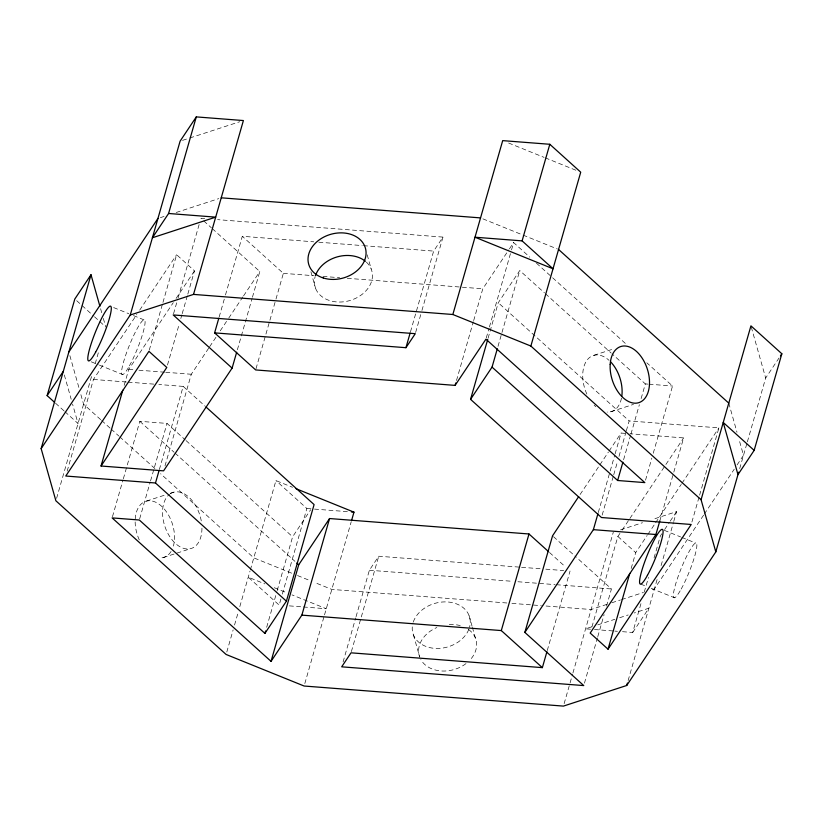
<?xml version="1.0" encoding="UTF-8"?>
<svg xmlns="http://www.w3.org/2000/svg" width="823" height="823" viewBox="0 0 823 823"><rect width="100%" height="100%" fill="white"/><g stroke="black" fill="none" stroke-linecap="round" stroke-linejoin="round"><path stroke-width="0.62" stroke-dasharray="4.12 3.09" d="M56.592 498.337L91.672 375.988M95.19 363.725L99.058 350.228M67.157 471.147L93.452 379.444L136.824 314.427M124.18 385.318L128.738 369.414L173.272 302.648M149.282 350.114L162.604 303.646M162.954 302.422L176.626 254.739L194.475 270.86L187.819 294.089M112.484 516.679L122.997 480.004M123.347 478.78L139.828 421.314L167.028 423.423L185.103 439.739M173.56 313.717L177.768 299.037M178.118 297.823L199.156 224.453M167.481 365.001L179.404 323.429M180.803 318.542L181.862 314.87M182.212 313.645L187.469 295.313M139.673 518.788L150.198 482.103M150.547 480.889L167.028 423.423M159.353 469.542L183.19 386.399L158.839 384.506M164.991 465.962L191.286 374.259L208.949 347.779M219.165 316.978L225.121 296.198M225.471 294.973L242.301 236.283L313.738 241.818M237.374 349.775L252.095 298.42M252.445 297.196L259.811 271.528L212.303 228.64M256.015 368.714L275.643 300.251M275.993 299.027L283.359 273.349L242.301 236.283M226.798 652.001L233.135 629.924M234.534 625.017L238.413 611.53M239.812 606.623L249.986 571.152M250.336 569.938L275.952 480.591L292.504 487.288M266.673 627.28L276.837 591.819M277.186 590.595L292.618 536.802L310.641 509.776M280.921 598.979L279.172 605.1L248.258 577.18L264.8 583.877M282.33 594.093L306.866 508.501L275.952 480.591M304.819 683.563L324.159 616.108M324.519 614.874L351.154 521.967M410.492 331.803L433.639 251.097L442.98 237.096L217.56 219.638M415.636 332.461L421.592 311.68M421.942 310.456L442.98 237.096M343.088 661.939L355.701 617.919M356.05 616.694L369.383 570.236L378.724 556.225L520.301 567.191M351.38 651.6L378.724 556.225M456.498 380.493L473.328 321.803M473.678 320.579L482.792 288.791L508.727 249.914M486.28 337.934L489.088 328.151M489.438 326.926L511.176 251.118M511.525 249.904L513.624 242.569L529.806 257.167M488.09 338.212L498.254 302.751L519.745 270.53L544.476 292.865M498.008 346.339L519.745 270.53M547.264 650.52L570.051 571.049M598.28 512.544L609.853 472.196M610.203 470.972L614.76 455.078M615.11 453.854L621.077 433.063L624.904 433.361M602.169 515.085L613.382 475.951M613.742 474.737L617.589 461.281M618.999 456.395L626.005 431.941M626.354 430.717L629.163 420.934L498.254 302.751M623.597 459.718L630.603 435.264M630.963 434.04L639.368 404.7M641.127 398.579L645.335 383.909L612.034 353.849M564.136 703.644L569.763 684.026M570.113 682.802L572.571 674.212M572.921 672.988L613.279 532.234M591.932 626.951L617.878 536.473L621.406 531.174M584.453 683.131L597.426 637.897M597.776 636.673L604.092 614.658M606.541 606.098L611.448 588.98L577.252 558.107M645.53 480.159L651.837 458.154M653.246 453.267L672.525 386.018L646.837 362.82M631.169 568.487L635.726 552.593L647.104 535.536M659.779 521.052L673.451 473.369M673.8 472.145L683.615 437.908L630.006 433.762M622.507 631.683L632.692 632.476L641.456 601.911M644.255 592.128L648.462 577.458M654.069 557.891L660.385 535.886L661.795 533.777M628.124 680.58L657.577 577.859M661.095 565.586L673.399 522.656M673.749 521.432L676.568 511.618L652.228 519.55M691.906 522.029L699.272 496.351M699.622 495.137L718.901 427.888L629.163 420.934M739.702 468.585L747.027 443.041M747.377 441.817L765.668 378.035L779.031 357.995M139.663 310.168L176.626 254.739M176.101 298.41L194.475 270.86M209.649 346.72L216.007 337.193M220.245 330.836L228.022 319.19M228.722 318.131L242.857 296.938M243.557 295.889L259.811 271.528M509.427 248.865L513.624 242.569M580.102 494.5L599.175 465.9M599.874 464.841L608.351 452.136M609.061 451.076L621.077 433.063M622.116 530.115L629.184 519.519M629.893 518.459L683.615 437.908M647.814 534.466L654.923 523.809M655.633 522.749L681.228 484.377M681.938 483.307L718.901 427.888M664.603 529.549L669.531 522.173M670.231 521.113L676.568 511.618M703.593 515.157L654.408 588.898L650.756 590.081M704.303 514.087L734.239 469.203M737.089 464.923L743.508 455.304L739.054 439.533M632.692 632.476L648.874 608.207L634.266 612.97M182.541 140.373L188.621 138.387M189.835 137.986L239.74 121.732M160.382 217.642L164.034 216.449M176.204 212.488L218.795 198.61M146.422 501.094L165.485 494.88M170.248 493.327L173.828 492.164M594 355.289L614.256 348.685M163.252 557.562L190.658 548.632M610.831 411.757L633.473 404.381M620.583 529.858L642.496 522.718M606.942 604.36L591.13 609.514L542.583 605.749M611.818 602.765L620.336 599.998M621.55 599.597L643.452 592.457M591.675 626.848L585.585 628.823L593.229 629.42M597.755 624.863L614.791 619.318M619.657 617.723L628.186 614.956M204.742 218.64L200.905 218.342L202.808 220.06M318.84 242.209L362.202 245.573M363.478 245.666L433.639 251.097M283.359 273.349L314.047 275.726M322.986 276.415L339.611 277.701M347.285 278.297L461.065 287.114M462.341 287.206L482.792 288.791M645.335 383.909L647.804 384.104M649.038 384.197L672.525 386.018M128.738 369.414L133.84 369.815M138.953 370.206L164.477 372.191M165.752 372.284L191.286 374.259M93.452 379.444L126.783 382.026M128.069 382.129L153.706 384.115M306.866 508.501L313.234 508.995M314.509 509.098L348.88 511.762M521.576 567.294L540.711 568.775M545.814 569.166L563.673 570.555M369.383 570.236L512.832 581.347M517.955 581.748L555.093 584.618M556.379 584.721L611.448 588.98M506.814 602.981L331.813 589.422L314.077 582.252M511.927 603.372L541.308 605.656M289.357 605.882L302.082 606.87M303.358 606.973L326.268 608.742L291.99 594.875M594.494 629.523L613.588 630.994M614.863 631.097L617.415 631.292M508.614 143.017L544.075 157.368M545.258 157.841L575.987 170.279M482.906 218.856L521.916 234.637M523.099 235.121L557.377 248.988M113.656 307.586L128.8 313.707M133.46 315.59L143.943 319.838M664.274 530.321L680.58 536.915M681.742 537.388L695.723 543.046M91.271 361.822L98.256 364.651M99.418 365.124L122.72 374.547M640.716 584.083L646.539 586.439M651.199 588.332L674.5 597.755M291.62 573.168L253.793 557.871L160.608 473.739M297.535 575.555L309.355 580.338M274.265 587.704L287.268 592.961M536.462 263.185L551.688 276.929M552.645 277.783L626.859 344.786M545.433 293.718L611.077 352.985M617.878 536.473L635.726 552.593M203.754 220.914L211.357 227.776M553.498 536.668L576.295 557.253M549.527 552.511L565.391 566.831M183.19 386.399L205.009 406.089M76.693 300.704L93.555 315.929M94.501 316.773L104.799 326.083M186.049 440.593L292.618 536.802M139.828 421.314L174.085 452.239M175.032 453.092L294.922 561.327M100.694 419.648L83.576 404.196L80.5 393.281M101.651 420.512L110.21 428.238M111.156 429.092L118.769 435.964M119.716 436.818L155.856 469.439M55.553 403.219L63.988 410.831M64.924 411.675L78.041 423.516L72.558 404.103M751.276 327.07L765.668 378.035M728.777 403.136L736.996 432.25M367.181 254.791L371.214 269.059M469.038 615.481L472.063 626.18M472.392 627.363L475.416 638.072M310.919 271.796L315.621 288.441M413.444 634.862L419.483 656.27M100.601 308.728L101.97 313.573M103.338 318.429L105.735 326.926M69.873 355.659L79.131 388.425M64.338 374.979L71.19 399.248M171.04 551.503A29.474 18.363 72 0 1 159.611 557.912M139.272 539.888A29.474 18.363 72 0 1 135.137 521.515M135.198 519.148A29.474 18.363 72 0 1 159.004 504.16A29.474 18.363 72 0 1 173.386 546.071M468.585 629.513A29.474 22.715 -15.8 0 1 469.614 660.416M465.993 663.616A29.474 22.715 -15.8 0 1 420.851 659.614M419.823 657.464A29.474 22.715 -15.8 0 1 436.859 627.517M449.255 624.554A29.474 22.715 -15.8 0 1 460.232 625.603M413.3 621.982A29.474 22.715 -15.8 0 1 448.504 602.045A29.474 22.715 -15.8 0 1 469.501 627.363M468.812 629.369A29.474 22.715 -15.8 0 1 433.371 648.236A29.474 22.715 -15.8 0 1 412.981 622.98M201.944 528.212A29.474 18.363 72 0 1 174.003 542.038A29.474 18.363 72 0 1 169.497 494.304M170.505 493.605A29.474 18.363 72 0 1 201.46 522.08M366.369 262.115A29.474 22.715 -15.8 0 1 349.58 300.621A29.474 22.715 -15.8 0 1 315.158 276.559M621.478 398.188A29.474 18.363 72 0 1 607.189 412.097M595.77 406.706A29.474 18.363 72 0 1 594.185 405.163M586.85 394.083A29.474 18.363 72 0 1 586.47 360.958A29.474 18.363 72 0 1 609.061 360.34M681.207 589.021A29.474 4.352 -68 0 0 696.68 543.715A29.474 4.352 -68 0 0 677.452 578.456A29.474 4.352 -68 0 0 681.207 589.021M129.427 365.813A29.474 4.352 -68 0 0 144.899 320.507A29.474 4.352 -68 0 0 125.672 355.248A29.474 4.352 -68 0 0 129.427 365.813"/><path stroke-width="1.23" d="M54.616 402.375L47.127 395.606L74.821 299.016L91.003 274.748L99.912 306.3M738.663 472.207L715.815 551.904L626.715 685.487L563.426 706.103L304.119 686.022L226.099 654.46L55.882 500.785L41.15 448.617L91.003 274.748M130.25 315.024L180.103 141.165L196.286 116.897L243.392 120.549L193.528 294.408L130.25 315.024L41.15 448.617M168.592 213.486L215.688 217.138L152.409 237.754L168.592 213.486L196.286 116.897M236.674 352.223L232.107 368.118L163.582 470.859L101.044 466.013L122.781 390.205M548.591 551.667L528.994 533.983L329.56 518.541L301.866 615.131L271.034 661.353L112.134 517.904L139.324 520.013L264.913 633.391L286.404 601.171L155.496 482.988L159.004 470.756M497.308 348.777L492.051 367.12L617.641 480.498L644.831 482.607L485.93 339.158L455.098 385.39L255.665 369.939L214.608 332.873L218.815 318.203M264.913 633.391L265.613 630.943M286.404 601.171L314.098 504.581L205.956 406.953M271.034 661.353L298.728 564.763L329.56 518.541M351.514 520.743L353.972 512.153L296.054 488.718M214.608 332.873L405.934 347.697L410.142 333.017M193.528 294.408L452.845 314.499L502.699 140.63L549.805 144.282L580.719 172.192L530.866 346.051L701.083 499.726L715.815 551.904M455.098 385.39L455.798 382.942M659.779 521.052L655.921 534.508L590.184 633.062L608.032 649.182L691.207 524.477L601.469 517.523L470.561 399.34L487.73 339.426M522.101 240.872L475.005 237.219L553.025 268.782L522.101 240.872L549.805 144.282M546.914 651.744L542.357 667.638L501.3 630.572L528.994 533.983M542.357 667.638L351.02 652.824L341.679 666.825L583.754 685.58L524.848 632.403L552.552 535.804L578.682 496.619M524.848 632.403L593.373 529.662L597.93 513.768M617.641 480.498L622.898 462.166M608.032 649.182L629.77 573.374M626.715 685.487L627.414 683.028M701.083 499.726L750.936 325.857L781.85 353.767L754.156 450.366L737.974 474.624L723.232 422.446L754.156 450.366M68.844 352.018L157.944 218.434M47.127 395.606L63.309 371.338M101.044 466.013L166.781 367.449L148.932 351.328L65.758 476.033L155.496 482.988M405.934 347.697L415.276 333.685L173.211 314.942L232.107 368.118M470.561 399.34L492.051 367.12M780.441 355.875L781.85 353.767M221.233 197.818L480.539 217.9M593.373 529.662L655.921 534.508M351.421 511.957L353.972 512.153M301.866 615.131L501.3 630.572M452.845 314.499L530.866 346.051M558.56 249.462L728.777 403.136M296.825 563.045L298.728 564.763M315.476 275.561A29.474 22.715 -15.8 0 1 337.121 256.92A29.474 22.715 -15.8 0 1 365.402 261.282M610.656 361.883A29.474 18.363 72 0 1 621.838 395.986M610.182 364.414A29.474 18.363 72 0 0 638.236 402.828A29.474 18.363 72 0 0 641.045 356.534A29.474 18.363 72 0 0 610.182 364.414M323.305 277.979A29.474 22.715 -15.8 0 0 366.06 252.27A29.474 22.715 -15.8 0 0 321.752 238.217A29.474 22.715 -15.8 0 0 323.305 277.979M95.643 352.151A29.474 4.352 -68 0 0 111.115 306.835A29.474 4.352 -68 0 0 91.888 341.586A29.474 4.352 -68 0 0 95.643 352.151M647.423 575.359A29.474 4.352 -68 0 0 662.896 530.043A29.474 4.352 -68 0 0 643.668 564.794A29.474 4.352 -68 0 0 647.423 575.359"/></g></svg>
